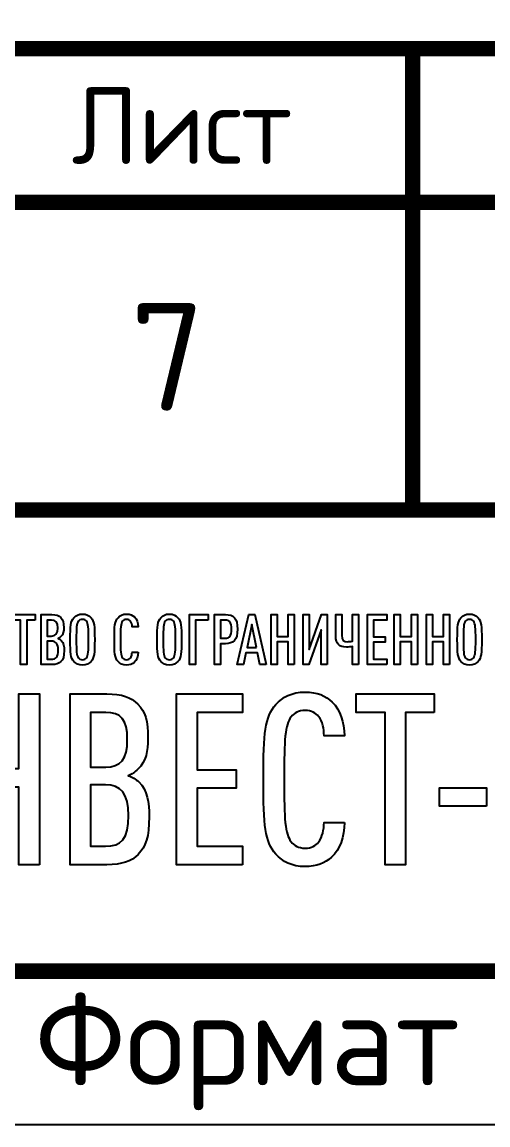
# Model space of a CAD drawing. Header units: millimetres. Extents: x 1601 to 14530, y 1157 to 3820.
# Drawn here: x 9815.76 to 9830.92, y 2825.59 to 2861.45 of the extents above; entities that cross this region are included whole.
import ezdxf
from ezdxf.enums import TextEntityAlignment as Align

# ---------------------------------------------------------------- set-up
doc = ezdxf.new("R2010")
doc.units = ezdxf.units.MM
doc.layers.add('Размерный', color=4, linetype='Continuous', lineweight=30)
doc.styles.add('-ISOCPEUR-', font='isocpeur.TTF')
doc.styles.add('GOST', font='GOST Common.ttf')

# ---------------------------------------------------------------- blocks, each defined once
blk = doc.blocks.new('Лого')
at = {"color": 159}
for points, knots in [([(3.1796, 2.2624), (3.1796, 2.2624), (3.1796, 2.3015), (3.1796, 2.3015), (3.1796, 2.3015), (3.1796, 2.3015), (3.0145, 2.3015), (3.0145, 2.3015), (3.0145, 2.3015), (3.0145, 2.3015), (3.0145, 2.2624), (3.0145, 2.2624), (3.0145, 2.2624), (3.0145, 2.2624), (3.0755, 2.2624), (3.0755, 2.2624), (3.0755, 2.2624), (3.0755, 2.2624), (3.0755, 1.9399), (3.0755, 1.9399), (3.0755, 1.9399), (3.0755, 1.9399), (3.1192, 1.9399), (3.1192, 1.9399), (3.1192, 1.9399), (3.1192, 1.9399), (3.1192, 2.2624), (3.1192, 2.2624), (3.1192, 2.2624), (3.1192, 2.2624), (3.1796, 2.2624), (3.1796, 2.2624)], [0, 0, 0, 0, 0.111111, 0.111111, 0.111111, 0.111111, 0.222222, 0.222222, 0.222222, 0.222222, 0.333333, 0.333333, 0.333333, 0.333333, 0.444444, 0.444444, 0.444444, 0.444444, 0.555556, 0.555556, 0.555556, 0.555556, 0.666667, 0.666667, 0.666667, 0.666667, 0.777778, 0.777778, 0.777778, 0.777778, 1, 1, 1, 1]), ([(3.3904, 2.0415), (3.3904, 2.0725), (3.3874, 2.0968), (3.3686, 2.1151), (3.3686, 2.1151), (3.3625, 2.1207), (3.3543, 2.1258), (3.3462, 2.1283), (3.3462, 2.1283), (3.3533, 2.1314), (3.3604, 2.1359), (3.3665, 2.142), (3.3665, 2.142), (3.3843, 2.1593), (3.3879, 2.1806), (3.3879, 2.2065), (3.3879, 2.2065), (3.3879, 2.2457), (3.3823, 2.2634), (3.3665, 2.2797), (3.3665, 2.2797), (3.3518, 2.2949), (3.3325, 2.3015), (3.3005, 2.3015), (3.3005, 2.3015), (3.3005, 2.3015), (3.2228, 2.3015), (3.2228, 2.3015), (3.2228, 2.3015), (3.2228, 2.3015), (3.2228, 1.9399), (3.2228, 1.9399), (3.2228, 1.9399), (3.2228, 1.9399), (3.3005, 1.9399), (3.3005, 1.9399), (3.3005, 1.9399), (3.3325, 1.9399), (3.3523, 1.9465), (3.367, 1.9617), (3.367, 1.9617), (3.3833, 1.9785), (3.3904, 1.9978), (3.3904, 2.0415)], [0, 0, 0, 0, 0.083333, 0.083333, 0.083333, 0.083333, 0.166667, 0.166667, 0.166667, 0.166667, 0.25, 0.25, 0.25, 0.25, 0.333333, 0.333333, 0.333333, 0.333333, 0.416667, 0.416667, 0.416667, 0.416667, 0.5, 0.5, 0.5, 0.5, 0.583333, 0.583333, 0.583333, 0.583333, 0.666667, 0.666667, 0.666667, 0.666667, 0.75, 0.75, 0.75, 0.75, 0.833333, 0.833333, 0.833333, 0.833333, 1, 1, 1, 1]), ([(3.3442, 2.2045), (3.3442, 2.1634), (3.3295, 2.1466), (3.2985, 2.1466), (3.2985, 2.1466), (3.2985, 2.1466), (3.2665, 2.1466), (3.2665, 2.1466), (3.2665, 2.1466), (3.2665, 2.1466), (3.2665, 2.2624), (3.2665, 2.2624), (3.2665, 2.2624), (3.2665, 2.2624), (3.2985, 2.2624), (3.2985, 2.2624), (3.2985, 2.2624), (3.33, 2.2624), (3.3442, 2.2482), (3.3442, 2.2045)], [0, 0, 0, 0, 0.166667, 0.166667, 0.166667, 0.166667, 0.333333, 0.333333, 0.333333, 0.333333, 0.5, 0.5, 0.5, 0.5, 0.666667, 0.666667, 0.666667, 0.666667, 1, 1, 1, 1]), ([(3.6114, 2.1207), (3.6114, 2.2208), (3.6083, 2.2533), (3.5849, 2.2792), (3.5849, 2.2792), (3.5707, 2.2949), (3.5514, 2.3056), (3.523, 2.3056), (3.523, 2.3056), (3.4945, 2.3056), (3.4752, 2.2949), (3.461, 2.2792), (3.461, 2.2792), (3.4376, 2.2533), (3.4346, 2.2208), (3.4346, 2.1207), (3.4346, 2.1207), (3.4346, 2.0206), (3.4376, 1.9881), (3.461, 1.9622), (3.461, 1.9622), (3.4752, 1.9465), (3.4945, 1.9358), (3.523, 1.9358), (3.523, 1.9358), (3.5514, 1.9358), (3.5707, 1.9465), (3.5849, 1.9622), (3.5849, 1.9622), (3.6083, 1.9881), (3.6114, 2.0206), (3.6114, 2.1207)], [0, 0, 0, 0, 0.111111, 0.111111, 0.111111, 0.111111, 0.222222, 0.222222, 0.222222, 0.222222, 0.333333, 0.333333, 0.333333, 0.333333, 0.444444, 0.444444, 0.444444, 0.444444, 0.555556, 0.555556, 0.555556, 0.555556, 0.666667, 0.666667, 0.666667, 0.666667, 0.777778, 0.777778, 0.777778, 0.777778, 1, 1, 1, 1]), ([(3.5677, 2.1207), (3.5677, 2.0349), (3.5651, 2.0059), (3.5524, 1.9886), (3.5524, 1.9886), (3.5463, 1.9805), (3.5372, 1.9749), (3.523, 1.9749), (3.523, 1.9749), (3.5088, 1.9749), (3.4991, 1.9805), (3.493, 1.9886), (3.493, 1.9886), (3.4803, 2.0059), (3.4783, 2.0349), (3.4783, 2.1207), (3.4783, 2.1207), (3.4783, 2.2065), (3.4803, 2.2355), (3.493, 2.2528), (3.493, 2.2528), (3.4991, 2.2609), (3.5088, 2.2665), (3.523, 2.2665), (3.523, 2.2665), (3.5372, 2.2665), (3.5463, 2.2609), (3.5524, 2.2528), (3.5524, 2.2528), (3.5651, 2.2355), (3.5677, 2.2065), (3.5677, 2.1207)], [0, 0, 0, 0, 0.111111, 0.111111, 0.111111, 0.111111, 0.222222, 0.222222, 0.222222, 0.222222, 0.333333, 0.333333, 0.333333, 0.333333, 0.444444, 0.444444, 0.444444, 0.444444, 0.555556, 0.555556, 0.555556, 0.555556, 0.666667, 0.666667, 0.666667, 0.666667, 0.777778, 0.777778, 0.777778, 0.777778, 1, 1, 1, 1]), ([(3.9258, 2.0293), (3.9258, 2.0293), (3.8826, 2.0293), (3.8826, 2.0293), (3.8826, 2.0293), (3.8821, 2.014), (3.879, 1.9983), (3.8709, 1.9876), (3.8709, 1.9876), (3.8653, 1.9805), (3.8562, 1.9749), (3.8425, 1.9749), (3.8425, 1.9749), (3.8282, 1.9749), (3.8186, 1.9805), (3.8125, 1.9886), (3.8125, 1.9886), (3.7998, 2.0059), (3.7978, 2.0349), (3.7978, 2.1207), (3.7978, 2.1207), (3.7978, 2.2065), (3.7998, 2.2355), (3.8125, 2.2528), (3.8125, 2.2528), (3.8186, 2.2609), (3.8282, 2.2665), (3.8425, 2.2665), (3.8425, 2.2665), (3.8562, 2.2665), (3.8653, 2.2609), (3.8709, 2.2538), (3.8709, 2.2538), (3.8795, 2.2431), (3.8821, 2.2279), (3.8826, 2.2126), (3.8826, 2.2126), (3.8826, 2.2126), (3.9258, 2.2126), (3.9258, 2.2126), (3.9258, 2.2126), (3.9252, 2.2421), (3.9166, 2.268), (3.8999, 2.2843), (3.8999, 2.2843), (3.8856, 2.298), (3.8679, 2.3056), (3.8425, 2.3056), (3.8425, 2.3056), (3.814, 2.3056), (3.7942, 2.2949), (3.7805, 2.2792), (3.7805, 2.2792), (3.7566, 2.2517), (3.7541, 2.2208), (3.7541, 2.1207), (3.7541, 2.1207), (3.7541, 2.0206), (3.7566, 1.9897), (3.7805, 1.9622), (3.7805, 1.9622), (3.7942, 1.9465), (3.814, 1.9358), (3.8425, 1.9358), (3.8425, 1.9358), (3.8663, 1.9358), (3.8841, 1.9429), (3.8983, 1.9556), (3.8983, 1.9556), (3.9161, 1.9719), (3.9252, 1.9988), (3.9258, 2.0293)], [0, 0, 0, 0, 0.052632, 0.052632, 0.052632, 0.052632, 0.105263, 0.105263, 0.105263, 0.105263, 0.157895, 0.157895, 0.157895, 0.157895, 0.210526, 0.210526, 0.210526, 0.210526, 0.263158, 0.263158, 0.263158, 0.263158, 0.315789, 0.315789, 0.315789, 0.315789, 0.368421, 0.368421, 0.368421, 0.368421, 0.421053, 0.421053, 0.421053, 0.421053, 0.473684, 0.473684, 0.473684, 0.473684, 0.526316, 0.526316, 0.526316, 0.526316, 0.578947, 0.578947, 0.578947, 0.578947, 0.631579, 0.631579, 0.631579, 0.631579, 0.684211, 0.684211, 0.684211, 0.684211, 0.736842, 0.736842, 0.736842, 0.736842, 0.789474, 0.789474, 0.789474, 0.789474, 0.842105, 0.842105, 0.842105, 0.842105, 0.894737, 0.894737, 0.894737, 0.894737, 1, 1, 1, 1]), ([(4.2407, 2.1207), (4.2407, 2.2208), (4.2376, 2.2533), (4.2143, 2.2792), (4.2143, 2.2792), (4.2, 2.2949), (4.1807, 2.3056), (4.1523, 2.3056), (4.1523, 2.3056), (4.1238, 2.3056), (4.1045, 2.2949), (4.0903, 2.2792), (4.0903, 2.2792), (4.067, 2.2533), (4.0639, 2.2208), (4.0639, 2.1207), (4.0639, 2.1207), (4.0639, 2.0206), (4.067, 1.9881), (4.0903, 1.9622), (4.0903, 1.9622), (4.1045, 1.9465), (4.1238, 1.9358), (4.1523, 1.9358), (4.1523, 1.9358), (4.1807, 1.9358), (4.2, 1.9465), (4.2143, 1.9622), (4.2143, 1.9622), (4.2376, 1.9881), (4.2407, 2.0206), (4.2407, 2.1207)], [0, 0, 0, 0, 0.111111, 0.111111, 0.111111, 0.111111, 0.222222, 0.222222, 0.222222, 0.222222, 0.333333, 0.333333, 0.333333, 0.333333, 0.444444, 0.444444, 0.444444, 0.444444, 0.555556, 0.555556, 0.555556, 0.555556, 0.666667, 0.666667, 0.666667, 0.666667, 0.777778, 0.777778, 0.777778, 0.777778, 1, 1, 1, 1]), ([(4.197, 2.1207), (4.197, 2.0349), (4.1944, 2.0059), (4.1817, 1.9886), (4.1817, 1.9886), (4.1756, 1.9805), (4.1665, 1.9749), (4.1523, 1.9749), (4.1523, 1.9749), (4.1381, 1.9749), (4.1284, 1.9805), (4.1223, 1.9886), (4.1223, 1.9886), (4.1096, 2.0059), (4.1076, 2.0349), (4.1076, 2.1207), (4.1076, 2.1207), (4.1076, 2.2065), (4.1096, 2.2355), (4.1223, 2.2528), (4.1223, 2.2528), (4.1284, 2.2609), (4.1381, 2.2665), (4.1523, 2.2665), (4.1523, 2.2665), (4.1665, 2.2665), (4.1756, 2.2609), (4.1817, 2.2528), (4.1817, 2.2528), (4.1944, 2.2355), (4.197, 2.2065), (4.197, 2.1207)], [0, 0, 0, 0, 0.111111, 0.111111, 0.111111, 0.111111, 0.222222, 0.222222, 0.222222, 0.222222, 0.333333, 0.333333, 0.333333, 0.333333, 0.444444, 0.444444, 0.444444, 0.444444, 0.555556, 0.555556, 0.555556, 0.555556, 0.666667, 0.666667, 0.666667, 0.666667, 0.777778, 0.777778, 0.777778, 0.777778, 1, 1, 1, 1]), ([(4.4337, 2.2624), (4.4337, 2.2624), (4.4337, 2.3015), (4.4337, 2.3015), (4.4337, 2.3015), (4.4337, 2.3015), (4.297, 2.3015), (4.297, 2.3015), (4.297, 2.3015), (4.297, 2.3015), (4.297, 1.9399), (4.297, 1.9399), (4.297, 1.9399), (4.297, 1.9399), (4.3407, 1.9399), (4.3407, 1.9399), (4.3407, 1.9399), (4.3407, 1.9399), (4.3407, 2.2624), (4.3407, 2.2624), (4.3407, 2.2624), (4.3407, 2.2624), (4.4337, 2.2624), (4.4337, 2.2624)], [0, 0, 0, 0, 0.142857, 0.142857, 0.142857, 0.142857, 0.285714, 0.285714, 0.285714, 0.285714, 0.428571, 0.428571, 0.428571, 0.428571, 0.571429, 0.571429, 0.571429, 0.571429, 0.714286, 0.714286, 0.714286, 0.714286, 1, 1, 1, 1]), ([(4.6455, 2.1959), (4.6455, 2.2761), (4.6145, 2.3015), (4.5596, 2.3015), (4.5596, 2.3015), (4.5596, 2.3015), (4.4784, 2.3015), (4.4784, 2.3015), (4.4784, 2.3015), (4.4784, 2.3015), (4.4784, 1.9399), (4.4784, 1.9399), (4.4784, 1.9399), (4.4784, 1.9399), (4.522, 1.9399), (4.522, 1.9399), (4.522, 1.9399), (4.522, 1.9399), (4.522, 2.0907), (4.522, 2.0907), (4.522, 2.0907), (4.522, 2.0907), (4.5596, 2.0907), (4.5596, 2.0907), (4.5596, 2.0907), (4.6135, 2.0907), (4.6455, 2.1166), (4.6455, 2.1959)], [0, 0, 0, 0, 0.125, 0.125, 0.125, 0.125, 0.25, 0.25, 0.25, 0.25, 0.375, 0.375, 0.375, 0.375, 0.5, 0.5, 0.5, 0.5, 0.625, 0.625, 0.625, 0.625, 0.75, 0.75, 0.75, 0.75, 1, 1, 1, 1]), ([(4.6018, 2.1959), (4.6018, 2.1476), (4.5876, 2.1298), (4.5581, 2.1298), (4.5581, 2.1298), (4.5581, 2.1298), (4.522, 2.1298), (4.522, 2.1298), (4.522, 2.1298), (4.522, 2.1298), (4.522, 2.2624), (4.522, 2.2624), (4.522, 2.2624), (4.522, 2.2624), (4.5581, 2.2624), (4.5581, 2.2624), (4.5581, 2.2624), (4.5876, 2.2624), (4.6018, 2.2446), (4.6018, 2.1959)], [0, 0, 0, 0, 0.166667, 0.166667, 0.166667, 0.166667, 0.333333, 0.333333, 0.333333, 0.333333, 0.5, 0.5, 0.5, 0.5, 0.666667, 0.666667, 0.666667, 0.666667, 1, 1, 1, 1]), ([(4.8542, 1.9399), (4.8542, 1.9399), (4.7704, 2.3015), (4.7704, 2.3015), (4.7704, 2.3015), (4.7704, 2.3015), (4.7283, 2.3015), (4.7283, 2.3015), (4.7283, 2.3015), (4.7283, 2.3015), (4.6439, 1.9399), (4.6439, 1.9399), (4.6439, 1.9399), (4.6439, 1.9399), (4.6897, 1.9399), (4.6897, 1.9399), (4.6897, 1.9399), (4.6897, 1.9399), (4.7069, 2.0252), (4.7069, 2.0252), (4.7069, 2.0252), (4.7069, 2.0252), (4.7907, 2.0252), (4.7907, 2.0252), (4.7907, 2.0252), (4.7907, 2.0252), (4.808, 1.9399), (4.808, 1.9399), (4.808, 1.9399), (4.808, 1.9399), (4.8542, 1.9399), (4.8542, 1.9399)], [0, 0, 0, 0, 0.111111, 0.111111, 0.111111, 0.111111, 0.222222, 0.222222, 0.222222, 0.222222, 0.333333, 0.333333, 0.333333, 0.333333, 0.444444, 0.444444, 0.444444, 0.444444, 0.555556, 0.555556, 0.555556, 0.555556, 0.666667, 0.666667, 0.666667, 0.666667, 0.777778, 0.777778, 0.777778, 0.777778, 1, 1, 1, 1]), ([(5.0569, 1.9399), (5.0569, 1.9399), (5.0569, 2.3015), (5.0569, 2.3015), (5.0569, 2.3015), (5.0569, 2.3015), (5.0132, 2.3015), (5.0132, 2.3015), (5.0132, 2.3015), (5.0132, 2.3015), (5.0132, 2.1436), (5.0132, 2.1436), (5.0132, 2.1436), (5.0132, 2.1436), (4.933, 2.1436), (4.933, 2.1436), (4.933, 2.1436), (4.933, 2.1436), (4.933, 2.3015), (4.933, 2.3015), (4.933, 2.3015), (4.933, 2.3015), (4.8893, 2.3015), (4.8893, 2.3015), (4.8893, 2.3015), (4.8893, 2.3015), (4.8893, 1.9399), (4.8893, 1.9399), (4.8893, 1.9399), (4.8893, 1.9399), (4.933, 1.9399), (4.933, 1.9399), (4.933, 1.9399), (4.933, 1.9399), (4.933, 2.1039), (4.933, 2.1039), (4.933, 2.1039), (4.933, 2.1039), (5.0132, 2.1039), (5.0132, 2.1039), (5.0132, 2.1039), (5.0132, 2.1039), (5.0132, 1.9399), (5.0132, 1.9399), (5.0132, 1.9399), (5.0132, 1.9399), (5.0569, 1.9399), (5.0569, 1.9399)], [0, 0, 0, 0, 0.076923, 0.076923, 0.076923, 0.076923, 0.153846, 0.153846, 0.153846, 0.153846, 0.230769, 0.230769, 0.230769, 0.230769, 0.307692, 0.307692, 0.307692, 0.307692, 0.384615, 0.384615, 0.384615, 0.384615, 0.461538, 0.461538, 0.461538, 0.461538, 0.538462, 0.538462, 0.538462, 0.538462, 0.615385, 0.615385, 0.615385, 0.615385, 0.692308, 0.692308, 0.692308, 0.692308, 0.769231, 0.769231, 0.769231, 0.769231, 0.846154, 0.846154, 0.846154, 0.846154, 1, 1, 1, 1]), ([(5.2946, 1.9399), (5.2946, 1.9399), (5.2946, 2.3015), (5.2946, 2.3015), (5.2946, 2.3015), (5.2946, 2.3015), (5.2545, 2.3015), (5.2545, 2.3015), (5.2545, 2.3015), (5.2545, 2.3015), (5.1656, 2.0501), (5.1656, 2.0501), (5.1656, 2.0501), (5.1656, 2.0501), (5.1656, 2.3015), (5.1656, 2.3015), (5.1656, 2.3015), (5.1656, 2.3015), (5.1219, 2.3015), (5.1219, 2.3015), (5.1219, 2.3015), (5.1219, 2.3015), (5.1219, 1.9399), (5.1219, 1.9399), (5.1219, 1.9399), (5.1219, 1.9399), (5.1625, 1.9399), (5.1625, 1.9399), (5.1625, 1.9399), (5.1625, 1.9399), (5.2509, 2.1908), (5.2509, 2.1908), (5.2509, 2.1908), (5.2509, 2.1908), (5.2509, 1.9399), (5.2509, 1.9399), (5.2509, 1.9399), (5.2509, 1.9399), (5.2946, 1.9399), (5.2946, 1.9399)], [0, 0, 0, 0, 0.090909, 0.090909, 0.090909, 0.090909, 0.181818, 0.181818, 0.181818, 0.181818, 0.272727, 0.272727, 0.272727, 0.272727, 0.363636, 0.363636, 0.363636, 0.363636, 0.454545, 0.454545, 0.454545, 0.454545, 0.545455, 0.545455, 0.545455, 0.545455, 0.636364, 0.636364, 0.636364, 0.636364, 0.727273, 0.727273, 0.727273, 0.727273, 0.818182, 0.818182, 0.818182, 0.818182, 1, 1, 1, 1]), ([(5.5227, 1.9399), (5.5227, 1.9399), (5.5227, 2.3015), (5.5227, 2.3015), (5.5227, 2.3015), (5.5227, 2.3015), (5.479, 2.3015), (5.479, 2.3015), (5.479, 2.3015), (5.479, 2.3015), (5.479, 2.1085), (5.479, 2.1085), (5.479, 2.1085), (5.4658, 2.1065), (5.4546, 2.1055), (5.4404, 2.1055), (5.4404, 2.1055), (5.4165, 2.1055), (5.4013, 2.1141), (5.4013, 2.1532), (5.4013, 2.1532), (5.4013, 2.1532), (5.4013, 2.3015), (5.4013, 2.3015), (5.4013, 2.3015), (5.4013, 2.3015), (5.3576, 2.3015), (5.3576, 2.3015), (5.3576, 2.3015), (5.3576, 2.3015), (5.3576, 2.1486), (5.3576, 2.1486), (5.3576, 2.1486), (5.3576, 2.0867), (5.384, 2.0664), (5.4338, 2.0664), (5.4338, 2.0664), (5.4485, 2.0664), (5.4627, 2.0674), (5.479, 2.0699), (5.479, 2.0699), (5.479, 2.0699), (5.479, 1.9399), (5.479, 1.9399), (5.479, 1.9399), (5.479, 1.9399), (5.5227, 1.9399), (5.5227, 1.9399)], [0, 0, 0, 0, 0.076923, 0.076923, 0.076923, 0.076923, 0.153846, 0.153846, 0.153846, 0.153846, 0.230769, 0.230769, 0.230769, 0.230769, 0.307692, 0.307692, 0.307692, 0.307692, 0.384615, 0.384615, 0.384615, 0.384615, 0.461538, 0.461538, 0.461538, 0.461538, 0.538462, 0.538462, 0.538462, 0.538462, 0.615385, 0.615385, 0.615385, 0.615385, 0.692308, 0.692308, 0.692308, 0.692308, 0.769231, 0.769231, 0.769231, 0.769231, 0.846154, 0.846154, 0.846154, 0.846154, 1, 1, 1, 1]), ([(5.7273, 1.9399), (5.7273, 1.9399), (5.7273, 1.979), (5.7273, 1.979), (5.7273, 1.979), (5.7273, 1.979), (5.6314, 1.979), (5.6314, 1.979), (5.6314, 1.979), (5.6314, 1.979), (5.6314, 2.1019), (5.6314, 2.1019), (5.6314, 2.1019), (5.6314, 2.1019), (5.7141, 2.1019), (5.7141, 2.1019), (5.7141, 2.1019), (5.7141, 2.1019), (5.7141, 2.141), (5.7141, 2.141), (5.7141, 2.141), (5.7141, 2.141), (5.6314, 2.141), (5.6314, 2.141), (5.6314, 2.141), (5.6314, 2.141), (5.6314, 2.2624), (5.6314, 2.2624), (5.6314, 2.2624), (5.6314, 2.2624), (5.7273, 2.2624), (5.7273, 2.2624), (5.7273, 2.2624), (5.7273, 2.2624), (5.7273, 2.3015), (5.7273, 2.3015), (5.7273, 2.3015), (5.7273, 2.3015), (5.5877, 2.3015), (5.5877, 2.3015), (5.5877, 2.3015), (5.5877, 2.3015), (5.5877, 1.9399), (5.5877, 1.9399), (5.5877, 1.9399), (5.5877, 1.9399), (5.7273, 1.9399), (5.7273, 1.9399)], [0, 0, 0, 0, 0.076923, 0.076923, 0.076923, 0.076923, 0.153846, 0.153846, 0.153846, 0.153846, 0.230769, 0.230769, 0.230769, 0.230769, 0.307692, 0.307692, 0.307692, 0.307692, 0.384615, 0.384615, 0.384615, 0.384615, 0.461538, 0.461538, 0.461538, 0.461538, 0.538462, 0.538462, 0.538462, 0.538462, 0.615385, 0.615385, 0.615385, 0.615385, 0.692308, 0.692308, 0.692308, 0.692308, 0.769231, 0.769231, 0.769231, 0.769231, 0.846154, 0.846154, 0.846154, 0.846154, 1, 1, 1, 1]), ([(5.9483, 1.9399), (5.9483, 1.9399), (5.9483, 2.3015), (5.9483, 2.3015), (5.9483, 2.3015), (5.9483, 2.3015), (5.9046, 2.3015), (5.9046, 2.3015), (5.9046, 2.3015), (5.9046, 2.3015), (5.9046, 2.1436), (5.9046, 2.1436), (5.9046, 2.1436), (5.9046, 2.1436), (5.8244, 2.1436), (5.8244, 2.1436), (5.8244, 2.1436), (5.8244, 2.1436), (5.8244, 2.3015), (5.8244, 2.3015), (5.8244, 2.3015), (5.8244, 2.3015), (5.7807, 2.3015), (5.7807, 2.3015), (5.7807, 2.3015), (5.7807, 2.3015), (5.7807, 1.9399), (5.7807, 1.9399), (5.7807, 1.9399), (5.7807, 1.9399), (5.8244, 1.9399), (5.8244, 1.9399), (5.8244, 1.9399), (5.8244, 1.9399), (5.8244, 2.1039), (5.8244, 2.1039), (5.8244, 2.1039), (5.8244, 2.1039), (5.9046, 2.1039), (5.9046, 2.1039), (5.9046, 2.1039), (5.9046, 2.1039), (5.9046, 1.9399), (5.9046, 1.9399), (5.9046, 1.9399), (5.9046, 1.9399), (5.9483, 1.9399), (5.9483, 1.9399)], [0, 0, 0, 0, 0.076923, 0.076923, 0.076923, 0.076923, 0.153846, 0.153846, 0.153846, 0.153846, 0.230769, 0.230769, 0.230769, 0.230769, 0.307692, 0.307692, 0.307692, 0.307692, 0.384615, 0.384615, 0.384615, 0.384615, 0.461538, 0.461538, 0.461538, 0.461538, 0.538462, 0.538462, 0.538462, 0.538462, 0.615385, 0.615385, 0.615385, 0.615385, 0.692308, 0.692308, 0.692308, 0.692308, 0.769231, 0.769231, 0.769231, 0.769231, 0.846154, 0.846154, 0.846154, 0.846154, 1, 1, 1, 1]), ([(6.1809, 1.9399), (6.1809, 1.9399), (6.1809, 2.3015), (6.1809, 2.3015), (6.1809, 2.3015), (6.1809, 2.3015), (6.1372, 2.3015), (6.1372, 2.3015), (6.1372, 2.3015), (6.1372, 2.3015), (6.1372, 2.1436), (6.1372, 2.1436), (6.1372, 2.1436), (6.1372, 2.1436), (6.057, 2.1436), (6.057, 2.1436), (6.057, 2.1436), (6.057, 2.1436), (6.057, 2.3015), (6.057, 2.3015), (6.057, 2.3015), (6.057, 2.3015), (6.0133, 2.3015), (6.0133, 2.3015), (6.0133, 2.3015), (6.0133, 2.3015), (6.0133, 1.9399), (6.0133, 1.9399), (6.0133, 1.9399), (6.0133, 1.9399), (6.057, 1.9399), (6.057, 1.9399), (6.057, 1.9399), (6.057, 1.9399), (6.057, 2.1039), (6.057, 2.1039), (6.057, 2.1039), (6.057, 2.1039), (6.1372, 2.1039), (6.1372, 2.1039), (6.1372, 2.1039), (6.1372, 2.1039), (6.1372, 1.9399), (6.1372, 1.9399), (6.1372, 1.9399), (6.1372, 1.9399), (6.1809, 1.9399), (6.1809, 1.9399)], [0, 0, 0, 0, 0.076923, 0.076923, 0.076923, 0.076923, 0.153846, 0.153846, 0.153846, 0.153846, 0.230769, 0.230769, 0.230769, 0.230769, 0.307692, 0.307692, 0.307692, 0.307692, 0.384615, 0.384615, 0.384615, 0.384615, 0.461538, 0.461538, 0.461538, 0.461538, 0.538462, 0.538462, 0.538462, 0.538462, 0.615385, 0.615385, 0.615385, 0.615385, 0.692308, 0.692308, 0.692308, 0.692308, 0.769231, 0.769231, 0.769231, 0.769231, 0.846154, 0.846154, 0.846154, 0.846154, 1, 1, 1, 1]), ([(6.4141, 2.1207), (6.4141, 2.2208), (6.411, 2.2533), (6.3877, 2.2792), (6.3877, 2.2792), (6.3734, 2.2949), (6.3541, 2.3056), (6.3257, 2.3056), (6.3257, 2.3056), (6.2972, 2.3056), (6.2779, 2.2949), (6.2637, 2.2792), (6.2637, 2.2792), (6.2404, 2.2533), (6.2373, 2.2208), (6.2373, 2.1207), (6.2373, 2.1207), (6.2373, 2.0206), (6.2404, 1.9881), (6.2637, 1.9622), (6.2637, 1.9622), (6.2779, 1.9465), (6.2972, 1.9358), (6.3257, 1.9358), (6.3257, 1.9358), (6.3541, 1.9358), (6.3734, 1.9465), (6.3877, 1.9622), (6.3877, 1.9622), (6.411, 1.9881), (6.4141, 2.0206), (6.4141, 2.1207)], [0, 0, 0, 0, 0.111111, 0.111111, 0.111111, 0.111111, 0.222222, 0.222222, 0.222222, 0.222222, 0.333333, 0.333333, 0.333333, 0.333333, 0.444444, 0.444444, 0.444444, 0.444444, 0.555556, 0.555556, 0.555556, 0.555556, 0.666667, 0.666667, 0.666667, 0.666667, 0.777778, 0.777778, 0.777778, 0.777778, 1, 1, 1, 1]), ([(6.3704, 2.1207), (6.3704, 2.0349), (6.3678, 2.0059), (6.3551, 1.9886), (6.3551, 1.9886), (6.349, 1.9805), (6.3399, 1.9749), (6.3257, 1.9749), (6.3257, 1.9749), (6.3115, 1.9749), (6.3018, 1.9805), (6.2957, 1.9886), (6.2957, 1.9886), (6.283, 2.0059), (6.281, 2.0349), (6.281, 2.1207), (6.281, 2.1207), (6.281, 2.2065), (6.283, 2.2355), (6.2957, 2.2528), (6.2957, 2.2528), (6.3018, 2.2609), (6.3115, 2.2665), (6.3257, 2.2665), (6.3257, 2.2665), (6.3399, 2.2665), (6.349, 2.2609), (6.3551, 2.2528), (6.3551, 2.2528), (6.3678, 2.2355), (6.3704, 2.2065), (6.3704, 2.1207)], [0, 0, 0, 0, 0.111111, 0.111111, 0.111111, 0.111111, 0.222222, 0.222222, 0.222222, 0.222222, 0.333333, 0.333333, 0.333333, 0.333333, 0.444444, 0.444444, 0.444444, 0.444444, 0.555556, 0.555556, 0.555556, 0.555556, 0.666667, 0.666667, 0.666667, 0.666667, 0.777778, 0.777778, 0.777778, 0.777778, 1, 1, 1, 1]), ([(4.7826, 2.0643), (4.7826, 2.0643), (4.7151, 2.0643), (4.7151, 2.0643), (4.7151, 2.0643), (4.7151, 2.0643), (4.7491, 2.2309), (4.7491, 2.2309), (4.7491, 2.2309), (4.7491, 2.2309), (4.7826, 2.0643), (4.7826, 2.0643)], [0, 0, 0, 0, 0.25, 0.25, 0.25, 0.25, 0.5, 0.5, 0.5, 0.5, 1, 1, 1, 1]), ([(3.3467, 2.044), (3.3467, 1.9942), (3.331, 1.979), (3.298, 1.979), (3.298, 1.979), (3.298, 1.979), (3.2665, 1.979), (3.2665, 1.979), (3.2665, 1.979), (3.2665, 1.979), (3.2665, 2.109), (3.2665, 2.109), (3.2665, 2.109), (3.2665, 2.109), (3.298, 2.109), (3.298, 2.109), (3.298, 2.109), (3.3305, 2.109), (3.3467, 2.0907), (3.3467, 2.044)], [0, 0, 0, 0, 0.166667, 0.166667, 0.166667, 0.166667, 0.333333, 0.333333, 0.333333, 0.333333, 0.5, 0.5, 0.5, 0.5, 0.666667, 0.666667, 0.666667, 0.666667, 1, 1, 1, 1]), ([(3.211, 0.4914), (3.211, 0.4914), (3.211, 1.7272), (3.211, 1.7272), (3.211, 1.7272), (3.211, 1.7272), (3.0617, 1.7272), (3.0617, 1.7272), (3.0617, 1.7272), (3.0617, 1.7272), (3.0617, 1.1874), (3.0617, 1.1874), (3.0617, 1.1874), (3.0617, 1.1874), (2.7875, 1.1874), (2.7875, 1.1874), (2.7875, 1.1874), (2.7875, 1.1874), (2.7875, 1.7272), (2.7875, 1.7272), (2.7875, 1.7272), (2.7875, 1.7272), (2.6382, 1.7272), (2.6382, 1.7272), (2.6382, 1.7272), (2.6382, 1.7272), (2.6382, 0.4914), (2.6382, 0.4914), (2.6382, 0.4914), (2.6382, 0.4914), (2.7875, 0.4914), (2.7875, 0.4914), (2.7875, 0.4914), (2.7875, 0.4914), (2.7875, 1.052), (2.7875, 1.052), (2.7875, 1.052), (2.7875, 1.052), (3.0617, 1.052), (3.0617, 1.052), (3.0617, 1.052), (3.0617, 1.052), (3.0617, 0.4914), (3.0617, 0.4914), (3.0617, 0.4914), (3.0617, 0.4914), (3.211, 0.4914), (3.211, 0.4914)], [0, 0, 0, 0, 0.076923, 0.076923, 0.076923, 0.076923, 0.153846, 0.153846, 0.153846, 0.153846, 0.230769, 0.230769, 0.230769, 0.230769, 0.307692, 0.307692, 0.307692, 0.307692, 0.384615, 0.384615, 0.384615, 0.384615, 0.461538, 0.461538, 0.461538, 0.461538, 0.538462, 0.538462, 0.538462, 0.538462, 0.615385, 0.615385, 0.615385, 0.615385, 0.692308, 0.692308, 0.692308, 0.692308, 0.769231, 0.769231, 0.769231, 0.769231, 0.846154, 0.846154, 0.846154, 0.846154, 1, 1, 1, 1]), ([(4.0059, 0.8385), (4.0059, 0.9444), (3.9954, 1.0277), (3.9312, 1.0902), (3.9312, 1.0902), (3.9104, 1.1093), (3.8826, 1.1267), (3.8549, 1.1353), (3.8549, 1.1353), (3.8792, 1.1457), (3.9035, 1.1614), (3.9243, 1.1822), (3.9243, 1.1822), (3.985, 1.2412), (3.9972, 1.3141), (3.9972, 1.4026), (3.9972, 1.4026), (3.9972, 1.5363), (3.9781, 1.597), (3.9243, 1.6525), (3.9243, 1.6525), (3.8739, 1.7046), (3.808, 1.7272), (3.6987, 1.7272), (3.6987, 1.7272), (3.6987, 1.7272), (3.4331, 1.7272), (3.4331, 1.7272), (3.4331, 1.7272), (3.4331, 1.7272), (3.4331, 0.4914), (3.4331, 0.4914), (3.4331, 0.4914), (3.4331, 0.4914), (3.6987, 0.4914), (3.6987, 0.4914), (3.6987, 0.4914), (3.808, 0.4914), (3.8757, 0.514), (3.926, 0.5661), (3.926, 0.5661), (3.9816, 0.6233), (4.0059, 0.6893), (4.0059, 0.8385)], [0, 0, 0, 0, 0.083333, 0.083333, 0.083333, 0.083333, 0.166667, 0.166667, 0.166667, 0.166667, 0.25, 0.25, 0.25, 0.25, 0.333333, 0.333333, 0.333333, 0.333333, 0.416667, 0.416667, 0.416667, 0.416667, 0.5, 0.5, 0.5, 0.5, 0.583333, 0.583333, 0.583333, 0.583333, 0.666667, 0.666667, 0.666667, 0.666667, 0.75, 0.75, 0.75, 0.75, 0.833333, 0.833333, 0.833333, 0.833333, 1, 1, 1, 1]), ([(4.681, 0.4914), (4.681, 0.4914), (4.681, 0.6251), (4.681, 0.6251), (4.681, 0.6251), (4.681, 0.6251), (4.353, 0.6251), (4.353, 0.6251), (4.353, 0.6251), (4.353, 0.6251), (4.353, 1.0451), (4.353, 1.0451), (4.353, 1.0451), (4.353, 1.0451), (4.6359, 1.0451), (4.6359, 1.0451), (4.6359, 1.0451), (4.6359, 1.0451), (4.6359, 1.1787), (4.6359, 1.1787), (4.6359, 1.1787), (4.6359, 1.1787), (4.353, 1.1787), (4.353, 1.1787), (4.353, 1.1787), (4.353, 1.1787), (4.353, 1.5935), (4.353, 1.5935), (4.353, 1.5935), (4.353, 1.5935), (4.681, 1.5935), (4.681, 1.5935), (4.681, 1.5935), (4.681, 1.5935), (4.681, 1.7272), (4.681, 1.7272), (4.681, 1.7272), (4.681, 1.7272), (4.2037, 1.7272), (4.2037, 1.7272), (4.2037, 1.7272), (4.2037, 1.7272), (4.2037, 0.4914), (4.2037, 0.4914), (4.2037, 0.4914), (4.2037, 0.4914), (4.681, 0.4914), (4.681, 0.4914)], [0, 0, 0, 0, 0.076923, 0.076923, 0.076923, 0.076923, 0.153846, 0.153846, 0.153846, 0.153846, 0.230769, 0.230769, 0.230769, 0.230769, 0.307692, 0.307692, 0.307692, 0.307692, 0.384615, 0.384615, 0.384615, 0.384615, 0.461538, 0.461538, 0.461538, 0.461538, 0.538462, 0.538462, 0.538462, 0.538462, 0.615385, 0.615385, 0.615385, 0.615385, 0.692308, 0.692308, 0.692308, 0.692308, 0.769231, 0.769231, 0.769231, 0.769231, 0.846154, 0.846154, 0.846154, 0.846154, 1, 1, 1, 1]), ([(5.4204, 0.7969), (5.4204, 0.7969), (5.2728, 0.7969), (5.2728, 0.7969), (5.2728, 0.7969), (5.2711, 0.7448), (5.2607, 0.691), (5.2329, 0.6546), (5.2329, 0.6546), (5.2138, 0.6303), (5.1826, 0.6112), (5.1357, 0.6112), (5.1357, 0.6112), (5.0871, 0.6112), (5.0541, 0.6303), (5.0333, 0.658), (5.0333, 0.658), (4.9899, 0.7171), (4.983, 0.816), (4.983, 1.1093), (4.983, 1.1093), (4.983, 1.4026), (4.9899, 1.5015), (5.0333, 1.5606), (5.0333, 1.5606), (5.0541, 1.5883), (5.0871, 1.6074), (5.1357, 1.6074), (5.1357, 1.6074), (5.1826, 1.6074), (5.2138, 1.5883), (5.2329, 1.564), (5.2329, 1.564), (5.2624, 1.5276), (5.2711, 1.4755), (5.2728, 1.4234), (5.2728, 1.4234), (5.2728, 1.4234), (5.4204, 1.4234), (5.4204, 1.4234), (5.4204, 1.4234), (5.4186, 1.5241), (5.3891, 1.6126), (5.3318, 1.6682), (5.3318, 1.6682), (5.2832, 1.715), (5.2225, 1.7411), (5.1357, 1.7411), (5.1357, 1.7411), (5.0385, 1.7411), (4.9708, 1.7046), (4.924, 1.6508), (4.924, 1.6508), (4.8424, 1.5571), (4.8337, 1.4512), (4.8337, 1.1093), (4.8337, 1.1093), (4.8337, 0.7674), (4.8424, 0.6615), (4.924, 0.5678), (4.924, 0.5678), (4.9708, 0.514), (5.0385, 0.4775), (5.1357, 0.4775), (5.1357, 0.4775), (5.2173, 0.4775), (5.278, 0.5018), (5.3266, 0.5452), (5.3266, 0.5452), (5.3874, 0.6008), (5.4186, 0.6928), (5.4204, 0.7969)], [0, 0, 0, 0, 0.052632, 0.052632, 0.052632, 0.052632, 0.105263, 0.105263, 0.105263, 0.105263, 0.157895, 0.157895, 0.157895, 0.157895, 0.210526, 0.210526, 0.210526, 0.210526, 0.263158, 0.263158, 0.263158, 0.263158, 0.315789, 0.315789, 0.315789, 0.315789, 0.368421, 0.368421, 0.368421, 0.368421, 0.421053, 0.421053, 0.421053, 0.421053, 0.473684, 0.473684, 0.473684, 0.473684, 0.526316, 0.526316, 0.526316, 0.526316, 0.578947, 0.578947, 0.578947, 0.578947, 0.631579, 0.631579, 0.631579, 0.631579, 0.684211, 0.684211, 0.684211, 0.684211, 0.736842, 0.736842, 0.736842, 0.736842, 0.789474, 0.789474, 0.789474, 0.789474, 0.842105, 0.842105, 0.842105, 0.842105, 0.894737, 0.894737, 0.894737, 0.894737, 1, 1, 1, 1]), ([(6.0695, 1.5935), (6.0695, 1.5935), (6.0695, 1.7272), (6.0695, 1.7272), (6.0695, 1.7272), (6.0695, 1.7272), (5.5054, 1.7272), (5.5054, 1.7272), (5.5054, 1.7272), (5.5054, 1.7272), (5.5054, 1.5935), (5.5054, 1.5935), (5.5054, 1.5935), (5.5054, 1.5935), (5.7137, 1.5935), (5.7137, 1.5935), (5.7137, 1.5935), (5.7137, 1.5935), (5.7137, 0.4914), (5.7137, 0.4914), (5.7137, 0.4914), (5.7137, 0.4914), (5.8629, 0.4914), (5.8629, 0.4914), (5.8629, 0.4914), (5.8629, 0.4914), (5.8629, 1.5935), (5.8629, 1.5935), (5.8629, 1.5935), (5.8629, 1.5935), (6.0695, 1.5935), (6.0695, 1.5935)], [0, 0, 0, 0, 0.111111, 0.111111, 0.111111, 0.111111, 0.222222, 0.222222, 0.222222, 0.222222, 0.333333, 0.333333, 0.333333, 0.333333, 0.444444, 0.444444, 0.444444, 0.444444, 0.555556, 0.555556, 0.555556, 0.555556, 0.666667, 0.666667, 0.666667, 0.666667, 0.777778, 0.777778, 0.777778, 0.777778, 1, 1, 1, 1]), ([(3.8479, 1.3957), (3.8479, 1.2551), (3.7976, 1.1978), (3.6917, 1.1978), (3.6917, 1.1978), (3.6917, 1.1978), (3.5824, 1.1978), (3.5824, 1.1978), (3.5824, 1.1978), (3.5824, 1.1978), (3.5824, 1.5935), (3.5824, 1.5935), (3.5824, 1.5935), (3.5824, 1.5935), (3.6917, 1.5935), (3.6917, 1.5935), (3.6917, 1.5935), (3.7993, 1.5935), (3.8479, 1.5449), (3.8479, 1.3957)], [0, 0, 0, 0, 0.166667, 0.166667, 0.166667, 0.166667, 0.333333, 0.333333, 0.333333, 0.333333, 0.5, 0.5, 0.5, 0.5, 0.666667, 0.666667, 0.666667, 0.666667, 1, 1, 1, 1]), ([(3.8566, 0.8472), (3.8566, 0.6771), (3.8028, 0.6251), (3.69, 0.6251), (3.69, 0.6251), (3.69, 0.6251), (3.5824, 0.6251), (3.5824, 0.6251), (3.5824, 0.6251), (3.5824, 0.6251), (3.5824, 1.0694), (3.5824, 1.0694), (3.5824, 1.0694), (3.5824, 1.0694), (3.69, 1.0694), (3.69, 1.0694), (3.69, 1.0694), (3.8011, 1.0694), (3.8566, 1.0069), (3.8566, 0.8472)], [0, 0, 0, 0, 0.166667, 0.166667, 0.166667, 0.166667, 0.333333, 0.333333, 0.333333, 0.333333, 0.5, 0.5, 0.5, 0.5, 0.666667, 0.666667, 0.666667, 0.666667, 1, 1, 1, 1]), ([(6.4478, 0.9149), (6.4478, 0.9149), (6.4478, 1.0486), (6.4478, 1.0486), (6.4478, 1.0486), (6.4478, 1.0486), (6.1077, 1.0486), (6.1077, 1.0486), (6.1077, 1.0486), (6.1077, 1.0486), (6.1077, 0.9149), (6.1077, 0.9149), (6.1077, 0.9149), (6.1077, 0.9149), (6.4478, 0.9149), (6.4478, 0.9149)], [0, 0, 0, 0, 0.2, 0.2, 0.2, 0.2, 0.4, 0.4, 0.4, 0.4, 0.6, 0.6, 0.6, 0.6, 1, 1, 1, 1])]:
    blk.add_open_spline(points, degree=3, knots=knots, dxfattribs=at)

msp = doc.modelspace()

# ---------------------------------------------------------------- linework, layer by layer
msp.add_lwpolyline([(9259.4655, 3245.5891), (9853.4655, 3245.5891), (9853.4655, 2825.5891), (9259.4655, 2825.5891)], close=True)
at = {"const_width": 0.5}
msp.add_lwpolyline([(9279.4655, 3240.5891), (9848.4655, 3240.5891), (9848.4655, 2830.5891), (9279.4655, 2830.5891)], close=True, dxfattribs=at)
for points in [[(9663.4655, 2860.5891), (9848.4655, 2860.5891)], [(9828.4655, 2860.5891), (9828.4655, 2845.5891)], [(9798.4655, 2855.5891), (9848.4655, 2855.5891)], [(9728.4655, 2845.5891), (9848.4655, 2845.5891)]]:
    msp.add_lwpolyline(points, dxfattribs=at)

# ---------------------------------------------------------------- block references
at = {"xscale": 4.492609629394886, "yscale": 4.492609629394886, "zscale": 4.492609629394886}
msp.add_blockref('Лого', (9801.8991, 2831.8443), dxfattribs=at)

# ---------------------------------------------------------------- texts
at = {"style": 'GOST'}
msp.add_text('Лист', height=2.5, dxfattribs=at).set_placement((9820.9655, 2858.0891), align=Align.MIDDLE_CENTER)
at = {"layer": 'Размерный', "color": 0, "style": '-ISOCPEUR-'}
for s, height, p in [('7', 3.5, (9819.2725, 2848.8162)), ('Формат А2', 3, (9816.1732, 2826.8816))]:
    msp.add_text(s, height=height, dxfattribs=at).set_placement(p)

doc.saveas('drawing.dxf')
